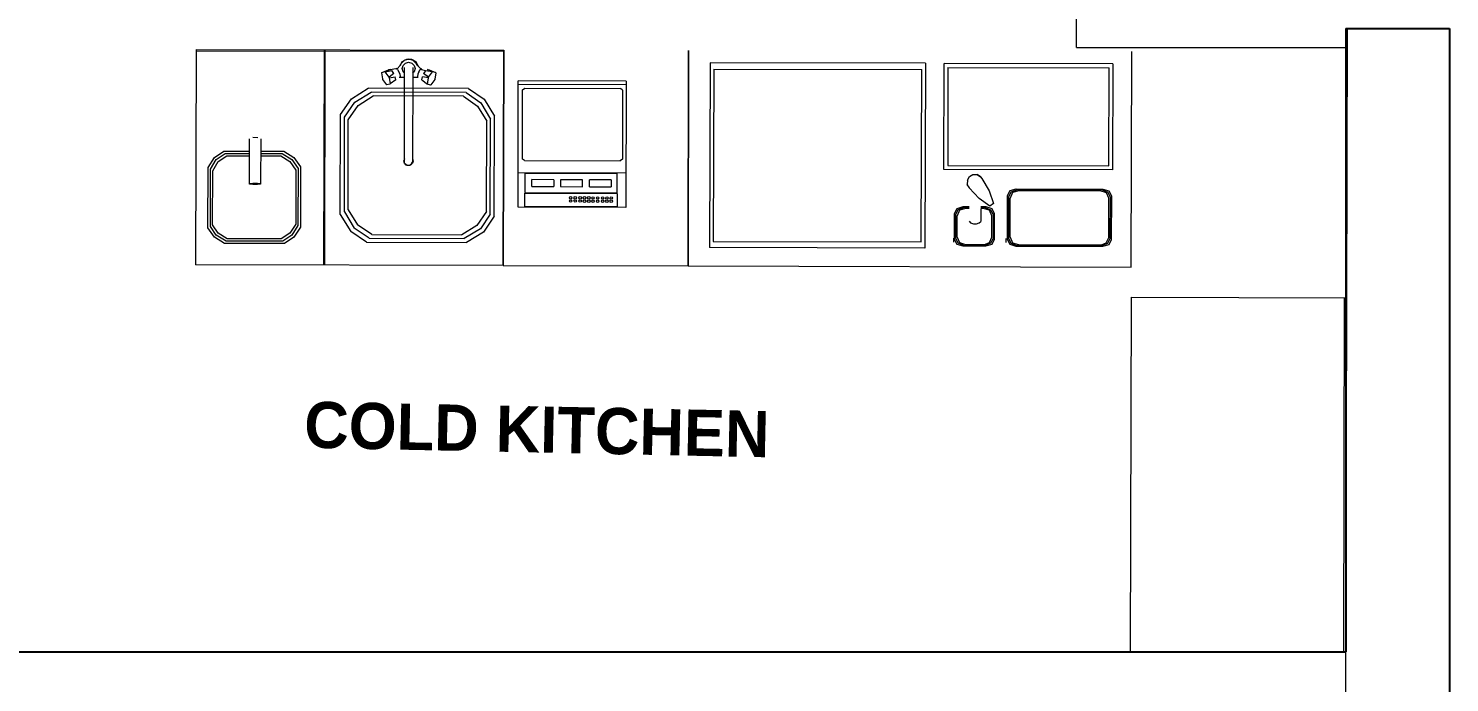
# Model space of a CAD drawing. Header units: inches. Extents: x 484217 to 497210, y -26946 to -21493.
# Drawn here: x 494216.8 to 494370.8, y -26436.2 to -26365.3 of the extents above; entities that cross this region are included whole.
import ezdxf

# ---------------------------------------------------------------- set-up
doc = ezdxf.new("R2010")
doc.units = ezdxf.units.IN
doc.header["$LTSCALE"] = 20
doc.header["$MEASUREMENT"] = 0
doc.linetypes.add('AUSGEZOGEN', pattern=[0])
for name, color, linetype in [('A-GLASS', 4, 'Continuous'), ('A-WALL', 7, 'Continuous'), ('K3-TEXT', 167, 'AUSGEZOGEN')]:
    doc.layers.add(name, color=color, linetype=linetype)
doc.layers.add('TC-EQUIPMENT', color=251, linetype='Continuous', lineweight=5)
doc.styles.get("Standard").update_dxf_attribs({"font": ''})
doc.styles.get('Standard').set_extended_font_data('MicrogrammaSSi', bold=True)

msp = doc.modelspace()

# ---------------------------------------------------------------- linework, layer by layer
at = {"layer": 'A-GLASS'}
msp.add_line((494359.54, -26365.35, 6.93), (494370.79, -26365.35, 6.93), dxfattribs=at)
at = {"layer": 'A-WALL'}
for p, q in [((494359.54, -26365.35, 6.93), (494359.54, -26432.85, 6.93)), ((494370.79, -26365.35, 6.93), (494370.79, -26444.1, 6.93)), ((494074.18, -26432.85, 6.93), (494359.54, -26432.85, 6.93))]:
    msp.add_line(p, q, dxfattribs=at)
at = {"layer": 'TC-EQUIPMENT'}
for p, q in [((494330.37, -26367.42, 3.81), (494330.37, -26326.58, 3.81)), ((494359.69, -26365.35, 6.93), (494359.23, -26575.35, 6.93)), ((494234.99, -26367.62, 6.93), (494234.94, -26390.96, 6.93)), ((494234.99, -26367.62, 6.93), (494268.33, -26367.69, 6.93)), ((494234.99, -26367.78, 6.93), (494248.89, -26367.81, 6.93)), ((494248.84, -26390.99, 6.93), (494248.89, -26367.65, 6.93)), ((494248.94, -26390.99, 6.93), (494248.99, -26367.65, 6.93)), ((494268.33, -26367.86, 6.93), (494248.99, -26367.82, 6.93)), ((494268.33, -26367.69, 6.93), (494268.28, -26391.03, 6.93)), ((494268.28, -26391.03, 6.93), (494268.33, -26367.69, 6.93)), ((494288.29, -26391.07, 6.93), (494288.34, -26367.73, 6.93)), ((494288.34, -26367.73, 6.93), (494288.29, -26391.07, 6.93)), ((494330.37, -26367.42, 3.81), (494359.54, -26367.42, 3.81)), ((494336.3, -26391.18, 6.93), (494336.35, -26367.84, 6.93)), ((494257.13, -26369.34, 6.93), (494256.73, -26369.76, 6.93)), ((494257.1, -26369.37, 6.93), (494257.16, -26369.26, 6.93)), ((494257.19, -26369.17, 6.93), (494257.14, -26369.34, 6.93)), ((494257.19, -26369.17, 6.93), (494257.55, -26368.81, 6.93)), ((494257.24, -26369.12, 6.93), (494257.34, -26368.93, 6.93)), ((494257.32, -26369.7, 6.93), (494257.42, -26369.37, 6.93)), ((494257.34, -26368.93, 6.93), (494257.53, -26368.82, 6.93)), ((494257.69, -26369.1, 6.93), (494257.42, -26369.37, 6.93)), ((494258.04, -26368.68, 6.93), (494257.55, -26368.81, 6.93)), ((494257.57, -26368.8, 6.93), (494257.81, -26368.67, 6.93)), ((494257.69, -26369.1, 6.93), (494258.02, -26369, 6.93)), ((494257.81, -26368.67, 6.93), (494258.33, -26368.67, 6.93)), ((494258.02, -26369, 6.93), (494258.36, -26369.1, 6.93)), ((494258.52, -26368.81, 6.93), (494258.04, -26368.68, 6.93)), ((494258.33, -26368.67, 6.93), (494258.8, -26368.93, 6.93)), ((494258.36, -26369.1, 6.93), (494258.62, -26369.37, 6.93)), ((494258.88, -26369.17, 6.93), (494258.52, -26368.81, 6.93)), ((494258.62, -26369.37, 6.93), (494258.72, -26369.7, 6.93)), ((494259.06, -26369.41, 6.93), (494258.8, -26368.93, 6.93)), ((494258.92, -26369.31, 6.93), (494258.88, -26369.17, 6.93)), ((494259.37, -26369.75, 6.93), (494258.96, -26369.31, 6.93)), ((494259.06, -26369.41, 6.93), (494259.06, -26369.42, 6.93)), ((494290.67, -26369.07, 6.93), (494290.62, -26389.08, 6.93)), ((494314.01, -26369.12, 6.93), (494290.67, -26369.07, 6.93)), ((494314.01, -26369.12, 6.93), (494313.96, -26389.13, 6.93)), ((494316.01, -26380.63, 6.93), (494316.04, -26369.13, 6.93)), ((494334.31, -26369.17, 6.93), (494316.04, -26369.13, 6.93)), ((494334.31, -26369.17, 6.93), (494334.29, -26380.67, 6.93)), ((494255.12, -26370.14, 6.93), (494255.13, -26370.12, 6.93)), ((494255.21, -26370.82, 6.93), (494255.12, -26370.14, 6.93)), ((494255.13, -26370.12, 6.93), (494255.85, -26369.82, 6.93)), ((494255.13, -26370.12, 6.93), (494255.46, -26370.02, 6.93)), ((494255.23, -26370.86, 6.93), (494255.21, -26370.82, 6.93)), ((494255.65, -26371.46, 6.93), (494255.23, -26370.86, 6.93)), ((494255.46, -26370.02, 6.93), (494256.01, -26369.78, 6.93)), ((494255.46, -26370.02, 6.93), (494255.48, -26370.04, 6.93)), ((494255.48, -26370.04, 6.93), (494256.22, -26369.92, 6.93)), ((494255.9, -26370.63, 6.93), (494255.48, -26370.04, 6.93)), ((494256.01, -26369.78, 6.93), (494255.85, -26369.82, 6.93)), ((494256.43, -26370.21, 6.93), (494255.9, -26370.63, 6.93)), ((494255.9, -26370.63, 6.93), (494255.92, -26370.68, 6.93)), ((494255.92, -26370.68, 6.93), (494256.57, -26370.58, 6.93)), ((494255.92, -26370.68, 6.93), (494256.01, -26371.36, 6.93)), ((494256.01, -26369.78, 6.93), (494256.64, -26369.7, 6.93)), ((494256.62, -26370.91, 6.93), (494256.01, -26371.36, 6.93)), ((494256.43, -26370.21, 6.93), (494256.22, -26369.92, 6.93)), ((494256.62, -26370.91, 6.93), (494256.57, -26370.58, 6.93)), ((494256.8, -26369.81, 6.93), (494256.64, -26369.7, 6.93)), ((494256.8, -26369.81, 6.93), (494256.96, -26370.03, 6.93)), ((494256.96, -26370.03, 6.93), (494257.07, -26370.3, 6.93)), ((494257.59, -26370.65, 6.93), (494256.98, -26370.65, 6.93)), ((494257, -26370.64, 6.93), (494257.03, -26370.63, 6.93)), ((494257.04, -26370.61, 6.93), (494257.03, -26370.63, 6.93)), ((494257.07, -26370.3, 6.93), (494257.1, -26370.56, 6.93)), ((494257.42, -26370.03, 6.93), (494257.32, -26369.7, 6.93)), ((494257.59, -26370.2, 6.93), (494257.42, -26370.03, 6.93)), ((494257.57, -26379.81, 6.93), (494257.59, -26369.58, 6.93)), ((494258.46, -26369.58, 6.93), (494258.43, -26379.82, 6.93)), ((494258.62, -26370.04, 6.93), (494258.45, -26370.2, 6.93)), ((494258.45, -26370.62, 6.93), (494259.06, -26370.62, 6.93)), ((494258.47, -26370.18, 6.93), (494258.47, -26370.18, 6.93)), ((494258.47, -26370.19, 6.93), (494258.47, -26370.18, 6.93)), ((494258.72, -26369.7, 6.93), (494258.62, -26370.04, 6.93)), ((494259.01, -26370.31, 6.93), (494258.98, -26370.56, 6.93)), ((494259.13, -26370.03, 6.93), (494259.01, -26370.31, 6.93)), ((494259.13, -26370.03, 6.93), (494259.28, -26369.81, 6.93)), ((494259.28, -26369.81, 6.93), (494259.44, -26369.7, 6.93)), ((494259.86, -26369.93, 6.93), (494259.28, -26369.81, 6.93)), ((494259.46, -26370.92, 6.93), (494259.51, -26370.58, 6.93)), ((494259.46, -26370.92, 6.93), (494260.07, -26371.37, 6.93)), ((494260.16, -26370.69, 6.93), (494259.51, -26370.58, 6.93)), ((494259.86, -26369.93, 6.93), (494259.65, -26370.22, 6.93)), ((494260.18, -26370.64, 6.93), (494259.65, -26370.22, 6.93)), ((494260.6, -26370.05, 6.93), (494259.86, -26369.93, 6.93)), ((494260.07, -26371.37, 6.93), (494260.16, -26370.69, 6.93)), ((494260.08, -26369.79, 6.93), (494260.24, -26369.83, 6.93)), ((494260.62, -26370.04, 6.93), (494260.08, -26369.79, 6.93)), ((494260.16, -26370.69, 6.93), (494260.18, -26370.64, 6.93)), ((494260.18, -26370.64, 6.93), (494260.6, -26370.05, 6.93)), ((494260.24, -26369.83, 6.93), (494260.95, -26370.13, 6.93)), ((494260.85, -26370.88, 6.93), (494260.43, -26371.47, 6.93)), ((494260.6, -26370.05, 6.93), (494260.62, -26370.04, 6.93)), ((494260.95, -26370.13, 6.93), (494260.62, -26370.04, 6.93)), ((494260.87, -26370.83, 6.93), (494260.85, -26370.88, 6.93)), ((494260.96, -26370.15, 6.93), (494260.87, -26370.83, 6.93)), ((494260.95, -26370.13, 6.93), (494260.96, -26370.15, 6.93)), ((494291.07, -26369.74, 6.93), (494291.03, -26388.41, 6.93)), ((494291.07, -26369.74, 6.93), (494313.6, -26369.79, 6.93)), ((494313.56, -26388.46, 6.93), (494313.6, -26369.79, 6.93)), ((494316.44, -26369.56, 6.93), (494316.42, -26380.2, 6.93)), ((494316.44, -26369.56, 6.93), (494333.91, -26369.6, 6.93)), ((494333.89, -26380.24, 6.93), (494333.91, -26369.6, 6.93)), ((494251.82, -26372.96, 6.93), (494253.65, -26371.83, 6.93)), ((494252.18, -26373.32, 6.93), (494253.95, -26372.26, 6.93)), ((494264.49, -26371.85, 6.93), (494253.65, -26371.83, 6.93)), ((494264.25, -26372.28, 6.93), (494253.95, -26372.26, 6.93)), ((494255.67, -26371.47, 6.93), (494255.65, -26371.46, 6.93)), ((494256, -26371.38, 6.93), (494255.67, -26371.47, 6.93)), ((494256.01, -26371.36, 6.93), (494256, -26371.38, 6.93)), ((494260.08, -26371.39, 6.93), (494260.07, -26371.37, 6.93)), ((494260.4, -26371.48, 6.93), (494260.08, -26371.39, 6.93)), ((494260.43, -26371.47, 6.93), (494260.4, -26371.48, 6.93)), ((494264.25, -26372.28, 6.93), (494265.85, -26373.39, 6.93)), ((494264.49, -26371.85, 6.93), (494266.19, -26373.02, 6.93)), ((494269.87, -26384.69, 6.93), (494269.9, -26371.02, 6.93)), ((494269.89, -26371.38, 6.93), (494281.56, -26371.41, 6.93)), ((494281.57, -26371.05, 6.93), (494269.9, -26371.02, 6.93)), ((494270.34, -26379.49, 6.93), (494270.36, -26372, 6.93)), ((494270.36, -26372, 6.93), (494270.6, -26371.83, 6.93)), ((494270.6, -26371.83, 6.93), (494280.96, -26371.85, 6.93)), ((494281.2, -26372.02, 6.93), (494280.96, -26371.85, 6.93)), ((494281.2, -26372.02, 6.93), (494281.18, -26379.51, 6.93)), ((494281.57, -26371.05, 6.93), (494281.54, -26384.72, 6.93)), ((494250.65, -26374.65, 6.93), (494251.82, -26372.96, 6.93)), ((494251.08, -26374.96, 6.93), (494252.18, -26373.32, 6.93)), ((494251.48, -26375.26, 6.93), (494252.55, -26373.69, 6.93)), ((494252.55, -26373.69, 6.93), (494254.18, -26372.66, 6.93)), ((494263.95, -26372.68, 6.93), (494254.18, -26372.66, 6.93)), ((494263.95, -26372.68, 6.93), (494265.48, -26373.75, 6.93)), ((494265.48, -26373.75, 6.93), (494266.48, -26375.39, 6.93)), ((494265.85, -26373.39, 6.93), (494266.88, -26375.16, 6.93)), ((494266.19, -26373.02, 6.93), (494267.32, -26374.86, 6.93)), ((494250.62, -26385.49, 6.93), (494250.65, -26374.65, 6.93)), ((494251.06, -26385.22, 6.93), (494251.08, -26374.96, 6.93)), ((494251.46, -26384.99, 6.93), (494251.48, -26375.26, 6.93)), ((494266.46, -26385.16, 6.93), (494266.48, -26375.39, 6.93)), ((494266.86, -26385.46, 6.93), (494266.88, -26375.16, 6.93)), ((494267.29, -26385.69, 6.93), (494267.32, -26374.86, 6.93)), ((494241.14, -26377.13, 6.93), (494241.67, -26377.14, 6.93)), ((494236.98, -26379.32, 6.93), (494238, -26378.63, 6.93)), ((494238, -26378.63, 6.93), (494240.8, -26378.63, 6.93)), ((494240.79, -26382.2, 6.93), (494240.8, -26377.3, 6.93)), ((494242, -26377.3, 6.93), (494241.99, -26382.2, 6.93)), ((494242, -26378.64, 6.93), (494244.5, -26378.64, 6.93)), ((494244.5, -26378.64, 6.93), (494245.6, -26379.32, 6.93)), ((494236.3, -26380.42, 6.93), (494236.98, -26379.32, 6.93)), ((494236.56, -26380.6, 6.93), (494237.18, -26379.55, 6.93)), ((494236.8, -26380.75, 6.93), (494237.4, -26379.77, 6.93)), ((494237.18, -26379.55, 6.93), (494238.14, -26378.89, 6.93)), ((494237.4, -26379.77, 6.93), (494238.32, -26379.13, 6.93)), ((494238.14, -26378.89, 6.93), (494240.8, -26378.89, 6.93)), ((494238.32, -26379.13, 6.93), (494240.8, -26379.13, 6.93)), ((494242, -26378.9, 6.93), (494244.32, -26378.9, 6.93)), ((494242, -26379.14, 6.93), (494244.18, -26379.14, 6.93)), ((494244.18, -26379.14, 6.93), (494245.16, -26379.76, 6.93)), ((494244.32, -26378.9, 6.93), (494245.38, -26379.54, 6.93)), ((494245.16, -26379.76, 6.93), (494245.8, -26380.7, 6.93)), ((494245.38, -26379.54, 6.93), (494246.04, -26380.52, 6.93)), ((494245.6, -26379.32, 6.93), (494246.3, -26380.35, 6.93)), ((494257.57, -26379.47, 6.93), (494257.5, -26379.7, 6.93)), ((494257.57, -26379.94, 6.93), (494257.5, -26379.7, 6.93)), ((494257.77, -26380.14, 6.93), (494257.57, -26379.94, 6.93)), ((494257.68, -26380.02, 6.93), (494257.88, -26380.14, 6.93)), ((494258, -26380.2, 6.93), (494257.77, -26380.14, 6.93)), ((494257.88, -26380.14, 6.93), (494258.12, -26380.14, 6.93)), ((494258.23, -26380.14, 6.93), (494258, -26380.2, 6.93)), ((494258.12, -26380.14, 6.93), (494258.32, -26380.02, 6.93)), ((494258.43, -26379.94, 6.93), (494258.23, -26380.14, 6.93)), ((494258.32, -26380.02, 6.93), (494258.43, -26379.82, 6.93)), ((494258.43, -26379.47, 6.93), (494258.5, -26379.71, 6.93)), ((494258.5, -26379.71, 6.93), (494258.43, -26379.94, 6.93)), ((494270.58, -26379.66, 6.93), (494270.34, -26379.49, 6.93)), ((494270.58, -26379.66, 6.93), (494280.94, -26379.68, 6.93)), ((494281.18, -26379.51, 6.93), (494280.94, -26379.68, 6.93)), ((494316.42, -26380.2, 6.93), (494333.89, -26380.24, 6.93)), ((494236.28, -26386.93, 6.93), (494236.3, -26380.42, 6.93)), ((494236.54, -26386.79, 6.93), (494236.56, -26380.6, 6.93)), ((494236.78, -26386.61, 6.93), (494236.8, -26380.75, 6.93)), ((494245.8, -26380.7, 6.93), (494245.79, -26386.55, 6.93)), ((494246.04, -26380.52, 6.93), (494246.03, -26386.69, 6.93)), ((494246.3, -26380.35, 6.93), (494246.29, -26386.85, 6.93)), ((494269.87, -26380.96, 6.93), (494281.54, -26380.98, 6.93)), ((494270.61, -26381.03, 6.93), (494270.6, -26383.13, 6.93)), ((494280.61, -26381.09, 6.93), (494270.61, -26381.07, 6.93)), ((494273.74, -26381.73, 6.93), (494271.37, -26381.72, 6.93)), ((494271.37, -26382.48, 6.93), (494271.37, -26381.72, 6.93)), ((494273.74, -26381.73, 6.93), (494273.74, -26382.48, 6.93)), ((494274.47, -26381.73, 6.93), (494274.47, -26382.48, 6.93)), ((494276.84, -26381.73, 6.93), (494274.47, -26381.73, 6.93)), ((494276.84, -26382.49, 6.93), (494276.84, -26381.73, 6.93)), ((494277.61, -26382.49, 6.93), (494277.61, -26381.73, 6.93)), ((494279.97, -26381.74, 6.93), (494277.61, -26381.73, 6.93)), ((494279.97, -26381.74, 6.93), (494279.97, -26382.5, 6.93)), ((494280.61, -26383.15, 6.93), (494280.61, -26381.05, 6.93)), ((494334.29, -26380.67, 6.93), (494316.01, -26380.63, 6.93)), ((494318.55, -26381.78, 6.93), (494318.77, -26381.39, 6.93)), ((494318.55, -26381.78, 6.93), (494318.77, -26381.39, 6.93)), ((494318.77, -26381.39, 6.93), (494319.16, -26381.17, 6.93)), ((494318.77, -26381.39, 6.93), (494319.16, -26381.17, 6.93)), ((494319.16, -26381.17, 6.93), (494319.6, -26381.17, 6.93)), ((494319.6, -26381.17, 6.93), (494319.99, -26381.4, 6.93)), ((494319.99, -26381.4, 6.93), (494319.6, -26381.17, 6.93)), ((494319.99, -26381.4, 6.93), (494320.1, -26381.59, 6.93)), ((494319.99, -26381.4, 6.93), (494320.1, -26381.59, 6.93)), ((494320.1, -26381.58, 6.93), (494320.92, -26382.93, 6.93)), ((494240.79, -26382.13, 6.93), (494241.13, -26382.1, 6.93)), ((494241.13, -26382.23, 6.93), (494240.79, -26382.2, 6.93)), ((494241.13, -26382.1, 6.93), (494241.66, -26382.1, 6.93)), ((494241.66, -26382.24, 6.93), (494241.13, -26382.23, 6.93)), ((494241.66, -26382.1, 6.93), (494241.99, -26382.14, 6.93)), ((494241.99, -26382.2, 6.93), (494241.66, -26382.24, 6.93)), ((494270.6, -26383.13, 6.93), (494280.61, -26383.15, 6.93)), ((494280.61, -26383.21, 6.93), (494270.6, -26383.19, 6.93)), ((494270.6, -26384.63, 6.93), (494270.6, -26383.19, 6.93)), ((494270.6, -26383.2, 6.93), (494280.61, -26383.22, 6.93)), ((494271.37, -26382.48, 6.93), (494273.74, -26382.48, 6.93)), ((494274.47, -26382.48, 6.93), (494276.84, -26382.49, 6.93)), ((494277.61, -26382.49, 6.93), (494279.97, -26382.5, 6.93)), ((494280.61, -26383.21, 6.93), (494280.6, -26384.65, 6.93)), ((494318.55, -26381.78, 6.93), (494318.54, -26382.23, 6.93)), ((494318.77, -26382.61, 6.93), (494318.54, -26382.23, 6.93)), ((494318.61, -26382.32, 6.93), (494318.54, -26382.23, 6.93)), ((494318.77, -26382.61, 6.93), (494318.54, -26382.23, 6.93)), ((494319.82, -26383.75, 6.93), (494318.76, -26382.59, 6.93)), ((494318.78, -26382.63, 6.93), (494318.77, -26382.61, 6.93)), ((494320.92, -26382.93, 6.93), (494321.39, -26384.29, 6.93)), ((494322.91, -26383.45, 6.93), (494323.18, -26382.91, 6.93)), ((494323.04, -26383.58, 6.93), (494323.31, -26383.05, 6.93)), ((494323.18, -26382.91, 6.93), (494323.84, -26382.71, 6.93)), ((494323.44, -26383.11, 6.93), (494323.18, -26383.71, 6.93)), ((494323.31, -26383.05, 6.93), (494323.98, -26382.78, 6.93)), ((494324.11, -26382.92, 6.93), (494323.44, -26383.11, 6.93)), ((494323.84, -26382.71, 6.93), (494333.21, -26382.74, 6.93)), ((494323.98, -26382.78, 6.93), (494333.08, -26382.8, 6.93)), ((494332.95, -26382.93, 6.93), (494324.11, -26382.92, 6.93)), ((494333.61, -26383.14, 6.93), (494332.95, -26382.93, 6.93)), ((494333.08, -26382.8, 6.93), (494333.75, -26383.07, 6.93)), ((494333.21, -26382.74, 6.93), (494333.88, -26382.94, 6.93)), ((494333.88, -26383.74, 6.93), (494333.61, -26383.14, 6.93)), ((494333.75, -26383.07, 6.93), (494334.01, -26383.6, 6.93)), ((494333.88, -26382.94, 6.93), (494334.15, -26383.47, 6.93)), ((494281.54, -26384.72, 6.93), (494269.87, -26384.69, 6.93)), ((494280.6, -26384.65, 6.93), (494270.6, -26384.63, 6.93)), ((494317.17, -26385.37, 6.93), (494317.44, -26384.84, 6.93)), ((494317.44, -26384.84, 6.93), (494318.11, -26384.64, 6.93)), ((494317.57, -26384.97, 6.93), (494318.24, -26384.7, 6.93)), ((494318.37, -26384.84, 6.93), (494317.71, -26385.04, 6.93)), ((494318.11, -26384.64, 6.93), (494318.73, -26384.64, 6.93)), ((494318.24, -26384.7, 6.93), (494318.73, -26384.7, 6.93)), ((494318.73, -26384.84, 6.93), (494318.37, -26384.84, 6.93)), ((494320.99, -26384.58, 6.93), (494319.82, -26383.75, 6.93)), ((494320.01, -26384.64, 6.93), (494320.54, -26384.64, 6.93)), ((494320.01, -26384.71, 6.93), (494320.41, -26384.71, 6.93)), ((494320.41, -26384.71, 6.93), (494321.07, -26384.98, 6.93)), ((494320.54, -26384.64, 6.93), (494321.21, -26384.84, 6.93)), ((494321.39, -26384.29, 6.93), (494320.99, -26384.58, 6.93)), ((494322.9, -26388.21, 6.93), (494322.91, -26383.45, 6.93)), ((494323.03, -26388.08, 6.93), (494323.04, -26383.58, 6.93)), ((494323.17, -26387.95, 6.93), (494323.18, -26383.71, 6.93)), ((494333.87, -26387.97, 6.93), (494333.88, -26383.74, 6.93)), ((494334.01, -26383.6, 6.93), (494334, -26388.11, 6.93)), ((494334.15, -26383.47, 6.93), (494334.14, -26388.24, 6.93)), ((494250.62, -26385.49, 6.93), (494251.75, -26387.33, 6.93)), ((494251.06, -26385.22, 6.93), (494252.12, -26386.99, 6.93)), ((494251.46, -26384.99, 6.93), (494252.49, -26386.63, 6.93)), ((494266.46, -26385.16, 6.93), (494265.42, -26386.69, 6.93)), ((494266.86, -26385.46, 6.93), (494265.79, -26387.06, 6.93)), ((494267.29, -26385.69, 6.93), (494266.12, -26387.39, 6.93)), ((494317.16, -26388.2, 6.93), (494317.17, -26385.37, 6.93)), ((494317.3, -26385.5, 6.93), (494317.57, -26384.97, 6.93)), ((494317.3, -26388.07, 6.93), (494317.3, -26385.5, 6.93)), ((494317.43, -26387.94, 6.93), (494317.44, -26385.63, 6.93)), ((494317.71, -26385.04, 6.93), (494317.44, -26385.63, 6.93)), ((494318.74, -26386.23, 6.93), (494318.9, -26386.38, 6.93)), ((494319.84, -26386.38, 6.93), (494320, -26386.24, 6.93)), ((494320.01, -26384.89, 6.93), (494320, -26386.24, 6.93)), ((494320.27, -26384.84, 6.93), (494320.01, -26384.84, 6.93)), ((494320.94, -26385.04, 6.93), (494320.27, -26384.84, 6.93)), ((494321.2, -26385.64, 6.93), (494320.94, -26385.04, 6.93)), ((494321.07, -26384.98, 6.93), (494321.34, -26385.51, 6.93)), ((494321.2, -26387.94, 6.93), (494321.2, -26385.64, 6.93)), ((494321.21, -26384.84, 6.93), (494321.47, -26385.38, 6.93)), ((494321.34, -26385.51, 6.93), (494321.33, -26388.08, 6.93)), ((494321.47, -26385.38, 6.93), (494321.47, -26388.21, 6.93)), ((494236.98, -26387.95, 6.93), (494236.28, -26386.93, 6.93)), ((494237.18, -26387.75, 6.93), (494236.54, -26386.79, 6.93)), ((494237.4, -26387.53, 6.93), (494236.78, -26386.61, 6.93)), ((494238.24, -26388.37, 6.93), (494237.18, -26387.75, 6.93)), ((494238.38, -26388.13, 6.93), (494237.4, -26387.53, 6.93)), ((494245.16, -26387.52, 6.93), (494244.22, -26388.14, 6.93)), ((494245.38, -26387.75, 6.93), (494244.4, -26388.38, 6.93)), ((494245.79, -26386.55, 6.93), (494245.16, -26387.52, 6.93)), ((494246.03, -26386.69, 6.93), (494245.38, -26387.75, 6.93)), ((494246.29, -26386.85, 6.93), (494245.6, -26387.95, 6.93)), ((494253.45, -26388.5, 6.93), (494251.75, -26387.33, 6.93)), ((494253.75, -26388.06, 6.93), (494252.12, -26386.99, 6.93)), ((494254.05, -26387.66, 6.93), (494252.49, -26386.63, 6.93)), ((494254.05, -26387.66, 6.93), (494263.79, -26387.69, 6.93)), ((494265.42, -26386.69, 6.93), (494263.79, -26387.69, 6.93)), ((494265.79, -26387.06, 6.93), (494264.02, -26388.09, 6.93)), ((494266.12, -26387.39, 6.93), (494264.29, -26388.52, 6.93)), ((494318.9, -26386.38, 6.93), (494319.2, -26386.49, 6.93)), ((494319.2, -26386.49, 6.93), (494319.54, -26386.49, 6.93)), ((494319.54, -26386.49, 6.93), (494319.84, -26386.38, 6.93)), ((494238.08, -26388.63, 6.93), (494236.98, -26387.95, 6.93)), ((494244.58, -26388.64, 6.93), (494238.08, -26388.63, 6.93)), ((494244.4, -26388.38, 6.93), (494238.24, -26388.37, 6.93)), ((494244.22, -26388.14, 6.93), (494238.38, -26388.13, 6.93)), ((494245.6, -26387.95, 6.93), (494244.58, -26388.64, 6.93)), ((494253.45, -26388.5, 6.93), (494264.29, -26388.52, 6.93)), ((494253.75, -26388.06, 6.93), (494264.02, -26388.09, 6.93)), ((494313.96, -26389.13, 6.93), (494290.62, -26389.08, 6.93)), ((494291.03, -26388.41, 6.93), (494313.56, -26388.46, 6.93)), ((494317.03, -26388.07, 6.93), (494317.03, -26388.5, 6.93)), ((494317.43, -26388.74, 6.93), (494317.16, -26388.2, 6.93)), ((494317.56, -26388.6, 6.93), (494317.3, -26388.07, 6.93)), ((494317.43, -26387.94, 6.93), (494317.7, -26388.54, 6.93)), ((494318.1, -26388.94, 6.93), (494317.43, -26388.74, 6.93)), ((494318.23, -26388.87, 6.93), (494317.56, -26388.6, 6.93)), ((494317.7, -26388.54, 6.93), (494318.36, -26388.74, 6.93)), ((494320.53, -26388.94, 6.93), (494318.1, -26388.94, 6.93)), ((494320.4, -26388.88, 6.93), (494318.23, -26388.87, 6.93)), ((494318.36, -26388.74, 6.93), (494320.4, -26388.74, 6.93)), ((494320.4, -26388.74, 6.93), (494320.93, -26388.54, 6.93)), ((494321.06, -26388.61, 6.93), (494320.4, -26388.88, 6.93)), ((494321.2, -26388.74, 6.93), (494320.53, -26388.94, 6.93)), ((494320.93, -26388.54, 6.93), (494321.2, -26387.94, 6.93)), ((494321.33, -26388.08, 6.93), (494321.06, -26388.61, 6.93)), ((494321.47, -26388.21, 6.93), (494321.2, -26388.74, 6.93)), ((494322.77, -26388.51, 6.93), (494322.77, -26388.08, 6.93)), ((494323.17, -26388.75, 6.93), (494322.9, -26388.21, 6.93)), ((494323.3, -26388.62, 6.93), (494323.03, -26388.08, 6.93)), ((494323.17, -26387.95, 6.93), (494323.43, -26388.55, 6.93)), ((494323.83, -26388.95, 6.93), (494323.17, -26388.75, 6.93)), ((494323.96, -26388.88, 6.93), (494323.3, -26388.62, 6.93)), ((494323.43, -26388.55, 6.93), (494324.1, -26388.75, 6.93)), ((494333.2, -26388.97, 6.93), (494323.83, -26388.95, 6.93)), ((494333.07, -26388.9, 6.93), (494323.96, -26388.88, 6.93)), ((494324.1, -26388.75, 6.93), (494333.07, -26388.77, 6.93)), ((494333.07, -26388.77, 6.93), (494333.6, -26388.57, 6.93)), ((494333.73, -26388.64, 6.93), (494333.07, -26388.9, 6.93)), ((494333.87, -26388.77, 6.93), (494333.2, -26388.97, 6.93)), ((494333.6, -26388.57, 6.93), (494333.87, -26387.97, 6.93)), ((494334, -26388.11, 6.93), (494333.73, -26388.64, 6.93)), ((494334.14, -26388.24, 6.93), (494333.87, -26388.77, 6.93)), ((494268.28, -26391.03, 6.93), (494234.94, -26390.96, 6.93)), ((494268.28, -26391.03, 6.93), (494288.29, -26391.07, 6.93)), ((494288.29, -26391.07, 6.93), (494336.3, -26391.18, 6.93)), ((494336.28, -26394.45, 6.93), (494336.2, -26432.8, 6.93)), ((494336.28, -26394.45, 6.93), (494359.62, -26394.51, 6.93)), ((494359.34, -26432.85, 6.93), (494359.42, -26394.5, 6.93)), ((494359.54, -26432.85, 6.93), (494336.2, -26432.8, 6.93))]:
    msp.add_line(p, q, dxfattribs=at)
for centre in [(494275.57, -26383.69, 6.93), (494275.57, -26384.04, 6.93), (494276.07, -26383.69, 6.93), (494276.07, -26384.04, 6.93), (494276.6, -26383.69, 6.93), (494276.6, -26384.04, 6.93), (494277.07, -26383.69, 6.93), (494277.07, -26384.05, 6.93), (494277.54, -26383.69, 6.93), (494277.54, -26384.05, 6.93), (494278, -26383.7, 6.93), (494278, -26384.05, 6.93), (494278.5, -26383.7, 6.93), (494278.5, -26384.05, 6.93), (494279.04, -26383.7, 6.93), (494279.04, -26384.05, 6.93), (494279.5, -26383.7, 6.93), (494279.5, -26384.05, 6.93), (494279.97, -26383.7, 6.93), (494279.97, -26384.05, 6.93)]:
    msp.add_circle(centre, 0.136, dxfattribs=at)

# ---------------------------------------------------------------- texts
at = {"layer": 'K3-TEXT', "width": 0.9975}
msp.add_text('COLD KITCHEN', height=5.0011, rotation=358.8081, dxfattribs=at).set_placement((494246.67, -26410.74, 6.93))

doc.saveas('drawing.dxf')
